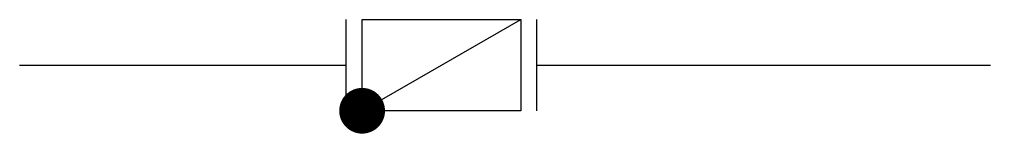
# Model space of a CAD drawing. Extents: x 914185 to 917245, y -1098811 to -1098450.
import ezdxf

# ---------------------------------------------------------------- set-up
doc = ezdxf.new("R2010")
doc.units = 0
doc.header["$LTSCALE"] = 1000
doc.header["$MEASUREMENT"] = 0
doc.layers.get('0').update_dxf_attribs({"linetype": 'CONTINUOUS'})
doc.layers.add('VAD', color=3, linetype='CONTINUOUS')

msp = doc.modelspace()

# ---------------------------------------------------------------- linework, layer by layer
at = {"color": 3}
for p, q in [((914184.5, -1098594.6), (915214.5, -1098594.6)), ((915814.5, -1098594.6), (917245, -1098594.6))]:
    msp.add_line(p, q, dxfattribs=at)
at = {"layer": 'VAD'}
for p, q in [((915214.5, -1098738.9), (915214.5, -1098450.2)), ((915814.5, -1098450.2), (915814.5, -1098594.6)), ((915814.5, -1098594.6), (915814.5, -1098738.9))]:
    msp.add_line(p, q, dxfattribs=at)
msp.add_lwpolyline([(915264.5, -1098738.9), (915264.5, -1098450.2), (915764.5, -1098450.2), (915764.5, -1098738.9), (915264.5, -1098738.9), (915764.5, -1098450.2)], dxfattribs=at)
at = {"layer": 'VAD', "const_width": 72.2}
msp.add_lwpolyline([(915228.4, -1098738.9, 1), (915300.6, -1098738.9, 1)], format="xyb", close=True, dxfattribs=at)

doc.saveas('drawing.dxf')
